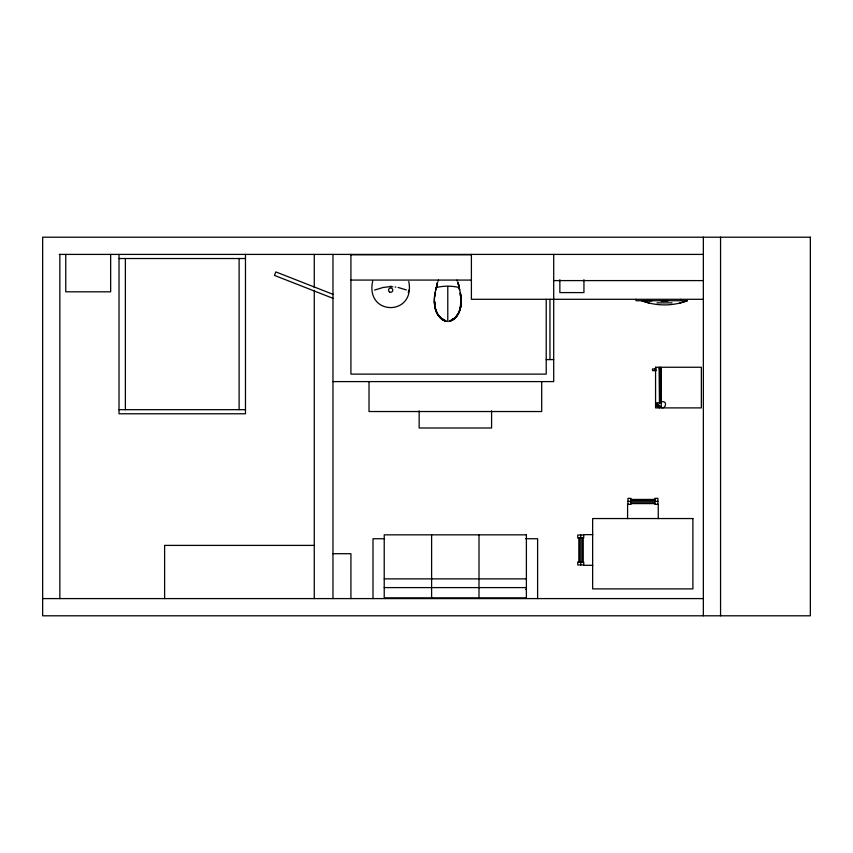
<?xml version="1.0" encoding="UTF-8"?>
<svg xmlns="http://www.w3.org/2000/svg" width="853" height="853" viewBox="0 0 853 853"><rect width="100%" height="100%" fill="white"/><g stroke="black" fill="none" stroke-linecap="round" stroke-linejoin="round"><path stroke-width="1.28" d="M659.518 403.011L659.369 367.248L659.369 368.944M659.582 402.936L659.369 368.272M660.009 402.84L660.019 368.464M660.286 402.84L660.489 368.304L660.606 402.936M660.659 403.011L660.883 368.272M660.883 403.011L660.883 367.248M661.075 402.616L660.883 368.603M434.795 306.462L434.518 301.269L435.083 307.997L437.365 313.861L441.619 318.851L446.247 321.069M453.839 318.926L457.603 314.832L459.746 310.567L461.046 301.28L460.588 307.506L458.946 312.475L455.044 317.902L450.565 320.728L455.044 317.902L451.802 320.206M434.518 301.28L434.913 307.155L436.597 312.422M660.883 407.276L659.987 406.369M460.695 305.918L460.897 295.085L459.127 287.514C452.079 285.723 443.485 285.723 436.437 287.514C432.663 298.315 432.972 315.727 445.255 321.112M408.779 281.469C415.699 316.58 365.02 316.047 372.686 281.17M460.865 304.862C460.098 311.75 456.462 319.864 449.03 321.421C460.737 318.254 462.529 302.868 460.311 292.856M434.966 295.97L435.51 292.43M435.254 293.965L435.083 295.117L435.403 293.091M656.32 404.876L657.46 403.864L658.569 405.143L656.661 405.591L656.32 404.876L658.601 404.876M655.946 404.876L656.149 404.162M660.286 406.689L659.369 406.881M460.311 308.242L460.791 305.491M408.288 292.579L408.779 290.073M435.947 289.977L437.418 282.897M436.022 289.615L437.365 283.121L436.107 289.146M436.341 287.994L437.6 282.044M436.576 286.8L436.896 285.307M435.254 292.856C433.079 302.634 434.476 316.228 444.882 320.685M661.267 401.827L660.243 402.925A1.983 1.983 0 0 1 658.889 402.957C654.454 401.113 655.157 408.715 659.145 406.273A1.727 1.727 0 0 1 660.329 406.295C664.743 411.786 668.944 399.982 661.267 401.827L661.267 407.585M459.031 312.027L459.372 311.292M659.582 368.357L660.286 368.485M450.299 320.696C458.061 317.988 461.43 308.957 461.046 301.269M452.218 319.992L452.879 319.587M374.606 290.063L383.178 287.45L389.128 286.789M649.304 303.092L641.765 300.725C656.298 306.291 672.729 306.291 687.273 300.725L681.771 300.725M679.734 303.092L687.315 300.725M672.025 302.868L657.002 302.868M59.262 254.407L703.352 254.407M350.924 254.78L471.4 254.78M119.015 258.523L245.472 258.523M350.924 280.072L471.4 280.072M553.704 280.594L703.352 280.594M390.045 286.288L391.26 286.288M390.045 286.907L391.26 286.907M703.352 299.296L471.4 299.296L471.4 254.407M643.525 300.864L647.267 300.864M648.237 300.864L651.98 300.864M661.235 300.746L667.814 300.746M661.235 300.928L667.814 300.928M661.661 301.109L667.398 301.109M546.219 359.593L553.704 359.593M656.224 368.944L652.524 368.944L652.524 370.639L656.224 370.639M332.969 381.6L553.704 381.6L553.704 254.407M119.015 409.664L245.472 409.664M630.953 499.442L654.891 499.442M630.953 500.348L654.891 500.348M627.957 501.34L630.953 501.34M654.891 501.34L657.887 501.34M630.953 501.745L654.891 501.745M630.953 503.206L654.891 503.206M630.953 503.59L654.891 503.59M592.835 534.639L583.729 534.639L583.729 538.008L577.748 538.008L577.748 535.012L583.729 535.012M384.223 538.733L372.996 538.733L372.996 598.593M525.661 538.733L537.614 538.733L537.614 598.593M314.267 545.398L164.618 545.398L164.618 598.593M332.969 553.704L350.924 553.704L350.924 598.593M583.729 564.942L577.748 564.942L577.748 561.946L583.729 561.946L583.729 565.315L592.835 565.315M384.223 578.878L526.386 578.878M384.223 587.6L526.386 587.6M525.64 589.391L526.386 589.391M42.65 598.593L703.352 598.593M392.284 286.8L392.86 286.843M395.12 287.003L395.835 287.109M398.084 287.45L406.337 289.935M446.535 321.432C438.378 319.64 434.838 310.289 434.529 302.783M445.266 320.696L440.798 318.158L437.067 313.339M333.48 294.509L275.839 271.915L274.474 275.402L333.342 298.465M656.149 405.527L655.946 404.812M436.192 311.292L436.533 312.027M457.965 282.044L458.818 286.011M458.157 282.897L459.554 289.615M458.2 283.121L459.618 289.977M458.402 284.028L459.458 289.146M458.669 285.307L458.989 286.8M435.083 307.208L435.265 308.242M460.162 293.091L460.865 298.326L460.439 294.775M460.311 293.965L460.865 298.326M720.561 237.198L720.561 615.802M703.352 237.198L703.352 615.802M680.907 299.296L680.907 300.725L636.007 300.725L636.007 299.296M659.369 405.271L659.369 407.894M658.26 518.635L658.26 504.336L654.891 504.336L654.891 498.344L657.887 498.344L657.887 504.336M655.562 368.976L655.562 370.607M655.179 368.976L655.179 370.607M627.957 504.336L627.957 498.344L630.953 498.344L630.953 504.336L627.584 504.336L627.584 518.635M583.942 279.741L583.942 292.59L559.856 292.59L559.856 279.741M582.983 538.008L582.983 561.946M582.61 538.008L582.61 561.946M581.149 538.008L581.149 561.946M580.744 535.012L580.744 538.008M580.744 561.946L580.744 564.942M579.741 538.008L579.741 561.946M578.846 538.008L578.846 561.946M549.961 299.296L549.961 359.593M546.219 299.296L546.219 374.126L350.924 374.126L350.924 254.407M541.708 381.6L541.708 411.53L369.018 411.53L369.018 381.6M491.584 410.826L491.584 427.993L419.154 427.993L419.154 410.826M479.002 534.842L479.002 597.868M457.133 280.072L457.133 281.032M447.782 286.427L447.782 321.592M438.431 280.072L438.431 281.032M431.607 534.842L431.607 597.868M332.969 254.407L332.969 598.593M314.267 254.407L314.267 287.632M314.267 290.287L314.267 598.593M245.472 254.407L245.472 413.78L119.015 413.78L119.015 254.407M239.107 258.523L239.107 409.664M125.37 258.523L125.37 409.664M110.666 254.407L110.666 291.811L65.766 291.811L65.766 254.407M59.859 254.407L59.859 598.593M655.562 367.248L655.562 407.894L701.358 407.894L701.358 367.248L655.562 367.248M452.25 319.342L451.845 320.035L452.25 319.342M810.35 237.198L42.65 237.198L42.65 615.802L810.35 615.802L810.35 237.198M692.903 518.549L592.643 518.549L592.643 588.89L692.903 588.89L692.903 518.549M526.386 534.842L384.223 534.842L384.223 597.868L526.386 597.868L526.386 534.842M443.72 320.035L443.325 319.342L443.72 320.035M389.512 291.95A2.122 2.122 0 0 0 392.785 290.287A2.122 2.122 0 0 0 389.704 288.282A2.122 2.122 0 0 0 389.512 291.95"/></g></svg>
